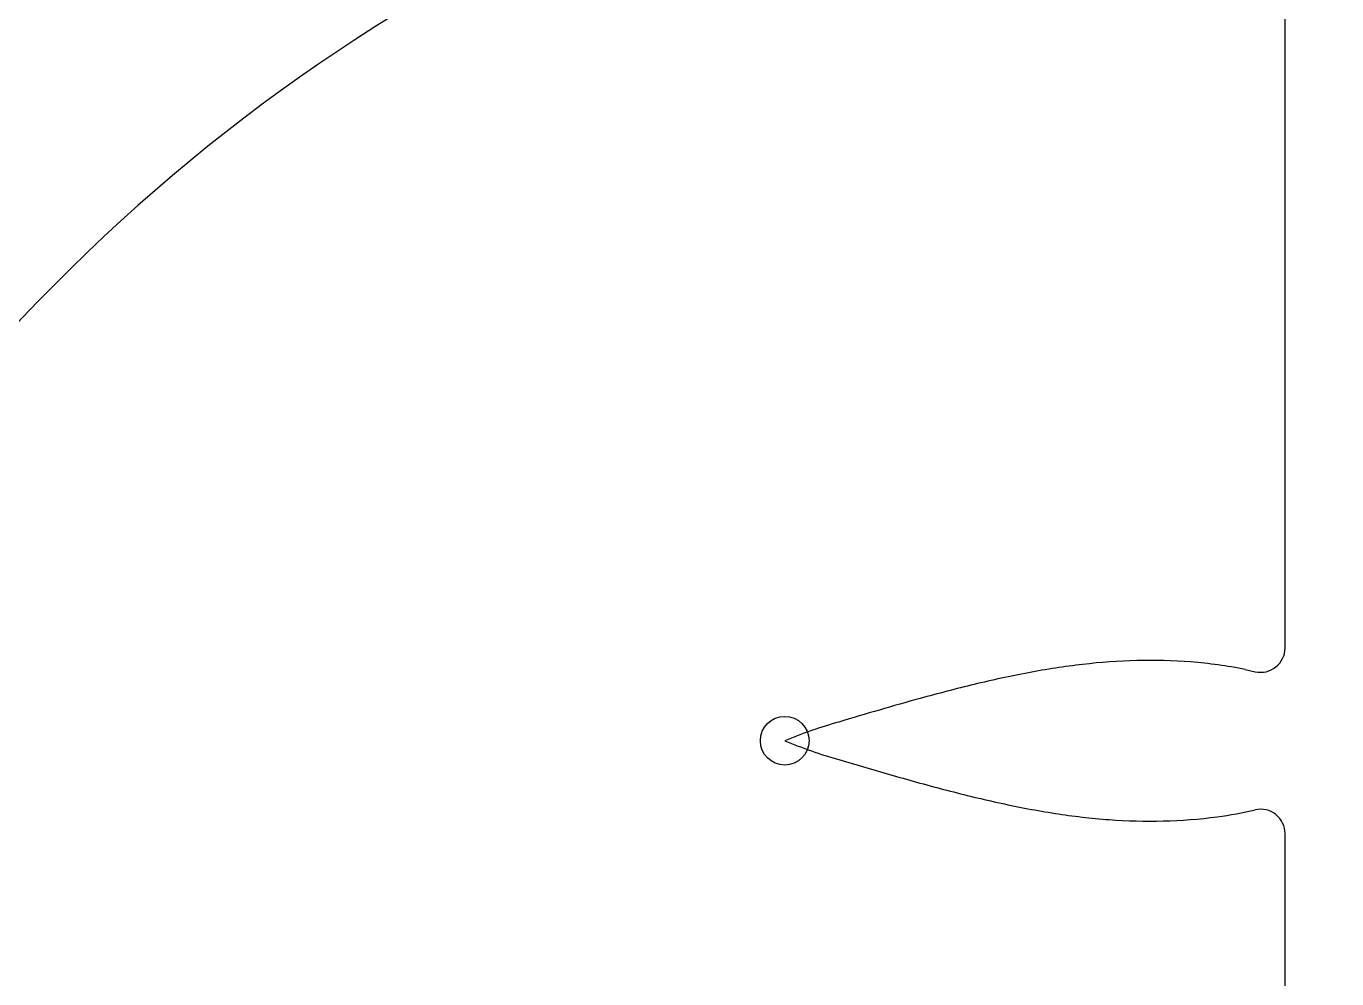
# Model space of a CAD drawing. Header units: millimetres. Extents: x -31.9 to 31.9, y -31.9 to 31.9.
# Drawn here: x -13.54 to -0.11, y 15.1 to 24.87 of the extents above; entities that cross this region are included whole.
import ezdxf

# ---------------------------------------------------------------- set-up
doc = ezdxf.new("R2010")
doc.units = ezdxf.units.MM
for name, color, linetype in [('CUT_INNER', 6, 'Continuous'), ('CUT_OUTER', 1, 'Continuous'), ('ENGRAVE', 7, 'Continuous')]:
    doc.layers.add(name, color=color, linetype=linetype)

msp = doc.modelspace()

# ---------------------------------------------------------------- linework, layer by layer
at = {"layer": 'CUT_INNER'}
for points in [[(-0.638, 18.4918), (-0.638, 27.4815)], [(-1.0481, 18.2718), (-0.9434, 18.248)], [(-0.638, 2.825), (-0.638, 16.5871)]]:
    msp.add_lwpolyline(points, dxfattribs=at)
for centre, radius, start, end in [((-0.0001, 9.1157), 18.6372, 92.76605, 185.19405), ((-0.0001, 0), 30.3049, 123.70776, 268.30801), ((-0.0001, 9.1157), 22.7843, 136.39718, 247.61354), ((-0.888, 18.4918), 0.25, 257.20311, 0), ((-1.7918, 10.4484), 7.9279, 96.67632, 100.73799), ((-1.9921, 12.1504), 6.2142, 91.53212, 96.66721), ((-2.0183, 13.0654), 5.2988, 85.50498, 91.51272), ((-1.9871, 13.4886), 4.8745, 78.89269, 85.48047), ((-1.1908, 7.2785), 11.1543, 100.73748, 103.65659), ((0.3985, 0.7255), 17.8972, 103.64749, 105.48438), ((4.9457, -15.7156), 34.9556, 105.47261, 106.89303), ((-3.9663, 13.2406), 4.6606, 105.50111, 112.72257), ((-3.9695, 21.8301), 4.6518, 247.27402, 254.49201), ((6.1733, 54.9597), 39.2978, 253.15704, 254.00291), ((2.0114, 40.3614), 24.1179, 253.94974, 255.31167), ((-0.5793, 30.4635), 13.8865, 255.29624, 257.64828), ((-1.5604, 25.9797), 9.2966, 257.64358, 261.1189), ((-1.7495, 20.1503), 3.4159, 277.00968, 283.65044), ((-0.888, 16.5871), 0.25, 360, 102.79689), ((-1.9221, 23.6679), 6.9567, 261.12284, 265.71856), ((-2.018, 22.4054), 5.6906, 265.73273, 271.31765), ((-2.0051, 21.7582), 5.0432, 271.3406, 277.66275)]:
    msp.add_arc(centre, radius, start, end, dxfattribs=at)
at = {"layer": 'CUT_OUTER'}
msp.add_circle((0, -0.0001), 31.9, dxfattribs=at)
at = {"layer": 'ENGRAVE'}
for centre, radius in [((0, 9.1156), 21.0426), ((-5.7673, 17.5394), 0.25)]:
    msp.add_circle(centre, radius, dxfattribs=at)

doc.saveas('drawing.dxf')
